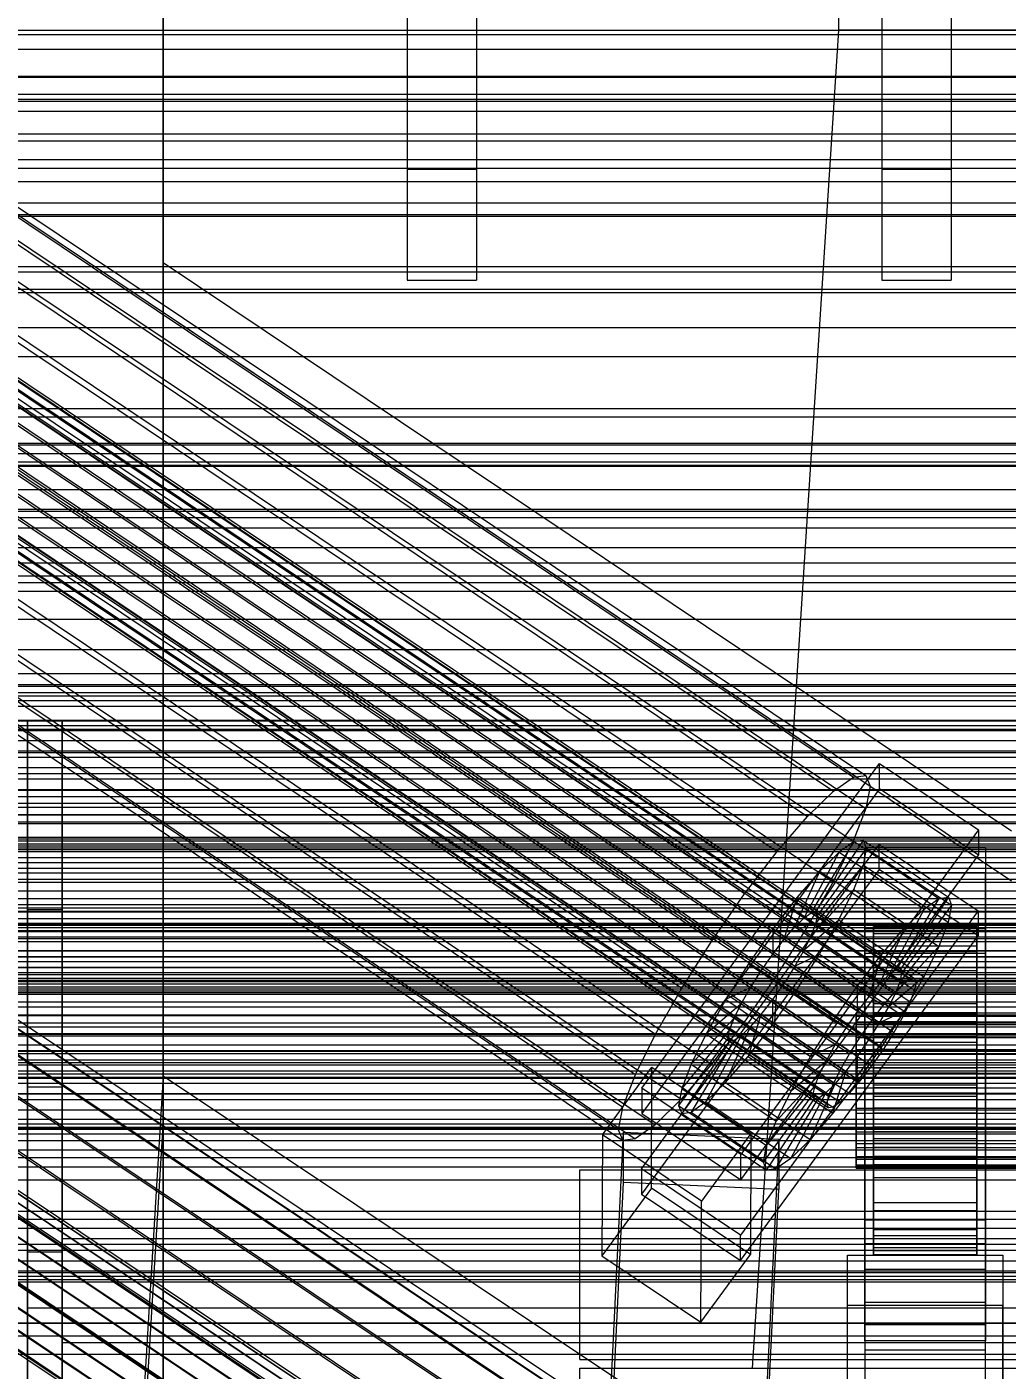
# Model space of a CAD drawing. Header units: millimetres. Extents: x -1970 to 34302, y -65268 to 6837.
# Drawn here: x -244.1 to -130.5, y -34885.2 to -34729.6 of the extents above; entities that cross this region are included whole.
import ezdxf

# ---------------------------------------------------------------- set-up
doc = ezdxf.new("R2010")
doc.units = ezdxf.units.MM
for name, color, linetype, lineweight in [('COTAS_O', 1, 'Continuous', 0), ('frontal_briquetadora', 7, 'Continuous', 0), ('frontal_C01', 7, 'Continuous', 0), ('frontal_C02', 7, 'Continuous', 0), ('frontal_C05', 7, 'Continuous', 0), ('frontal_C05-C07', 7, 'Continuous', 0), ('frontal_C07', 7, 'Continuous', 0), ('frontal_mezcladora', 7, 'Continuous', 0), ('frontal_tolva_provisional', 7, 'Continuous', 0)]:
    doc.layers.add(name, color=color, linetype=linetype, lineweight=lineweight)
doc.dimstyles.new('R19_100', dxfattribs={"dimtxt": 250, "dimasz": 150, "dimexe": 150, "dimexo": 80, "dimgap": 100, "dimtad": 1, "dimtih": 1, "dimtoh": 1, "dimdsep": 46, "dimcen": 0.09, "dimadec": 0, "dimazin": 0, "dimtfac": 1, "dimtdec": 4, "dimtofl": 0, "dimtmove": 0, "dimatfit": 3, "dimfxl": 1, "dimtolj": 1, "dimtzin": 0, "dimarcsym": 0})

# ---------------------------------------------------------------- blocks, each defined once
blk = doc.blocks.new('*D38')
at = {"layer": 'COTAS_O', "color": 0, "lineweight": -2, "transparency": 16777216}
for p, q in [((-570, -33700), (200, -33700)), ((50, -34750), (50, -33850)), ((-570, -34900), (200, -34900))]:
    blk.add_line(p, q, dxfattribs=at)
at = {"layer": 'COTAS_O', "color": 0, "transparency": 16777216}
for points in [[(25, -33850), (75, -33850), (50, -33700)], [(25, -34750), (75, -34750), (50, -34900)]]:
    blk.add_solid(points, dxfattribs=at)
at = {"layer": 'Defpoints', "color": 0, "transparency": 16777216}
for p in [(-650, -33700), (50, -33700), (-650, -34900)]:
    blk.add_point(p, dxfattribs=at)
blk = doc.blocks.new('*D39')
at = {"layer": 'COTAS_O', "color": 0, "lineweight": -2, "transparency": 16777216}
for p, q in [((-650, -34820), (-650, -34050)), ((650, -34820), (650, -34050)), ((-500, -34200), (500, -34200))]:
    blk.add_line(p, q, dxfattribs=at)
at = {"layer": 'COTAS_O', "color": 0, "transparency": 16777216}
for points in [[(-500, -34175), (-500, -34225), (-650, -34200)], [(500, -34175), (500, -34225), (650, -34200)]]:
    blk.add_solid(points, dxfattribs=at)
at = {"layer": 'Defpoints', "color": 0, "transparency": 16777216}
for p in [(650, -34200), (-650, -34900), (650, -34900)]:
    blk.add_point(p, dxfattribs=at)

msp = doc.modelspace()

# ---------------------------------------------------------------- linework, layer by layer
at = {"layer": 'frontal_briquetadora'}
for p, q in [((-1330, -34750), (340, -34750)), ((-1330, -34760), (340, -34760))]:
    msp.add_line(p, q, dxfattribs=at)
at = {"layer": 'frontal_C01'}
for p, q in [((-228.298, -34554.454), (-228.298, -34851.15)), ((-228.298, -34856.869), (-228.298, -34560.172)), ((430, -34730.537), (-430, -34730.537)), ((-425, -34735.426), (425, -34735.426)), ((430, -34780.537), (-430, -34780.537)), ((430, -34785.537), (-430, -34785.537)), ((-332.629, -34787.342), (-148.32, -34910.34)), ((-331.181, -34787.227), (-146.872, -34910.225)), ((-330.692, -34788.553), (-146.383, -34911.551)), ((-334.938, -34788.889), (-150.629, -34911.887)), ((-356.348, -34791.625), (-142.549, -34934.303)), ((-355.53, -34791.077), (-141.731, -34933.755)), ((-355.017, -34791.036), (-141.218, -34933.714)), ((-354.844, -34791.506), (-141.045, -34934.184)), ((-331.197, -34791.229), (-146.887, -34914.227)), ((-357.415, -34792.644), (-143.617, -34935.322)), ((-355.022, -34792.454), (-141.224, -34935.132)), ((-337.95, -34791.764), (-153.641, -34914.762)), ((-358.659, -34794.063), (-144.861, -34936.741)), ((-355.541, -34793.816), (-141.742, -34936.494)), ((-146.196, -34938.465), (-359.995, -34795.787)), ((-356.363, -34795.499), (-142.565, -34938.177)), ((-341.461, -34795.771), (-157.152, -34918.769)), ((-332.659, -34795.073), (-148.35, -34918.071)), ((-361.332, -34797.698), (-147.533, -34940.375)), ((-357.434, -34797.389), (-143.635, -34940.066)), ((-358.68, -34799.356), (-144.881, -34942.033)), ((-362.578, -34799.665), (-148.779, -34942.342)), ((-160.922, -34923.633), (-345.231, -34800.635)), ((-334.981, -34799.823), (-150.672, -34922.821)), ((-363.648, -34801.554), (-149.85, -34944.232)), ((-360.017, -34801.266), (-146.218, -34943.944)), ((-364.471, -34803.237), (-150.672, -34945.915)), ((-361.352, -34802.99), (-147.554, -34945.668)), ((-362.596, -34804.409), (-148.798, -34947.087)), ((-338.003, -34805.155), (-153.694, -34928.153)), ((-349.002, -34806.027), (-164.693, -34929.025)), ((-311.15, -34807.113), (311.15, -34807.113)), ((-311.15, -34807.665), (311.15, -34807.665)), ((-311.15, -34808.289), (311.15, -34808.289)), ((-311.15, -34809.909), (311.15, -34809.909)), ((-352.519, -34811.578), (-168.21, -34934.576)), ((-341.52, -34810.706), (-157.211, -34933.704)), ((-311.15, -34811.115), (311.15, -34811.115)), ((-311.15, -34813.691), (311.15, -34813.691)), ((-345.291, -34816.098), (-160.982, -34939.096)), ((-311.15, -34815.396), (311.15, -34815.396)), ((-311.15, -34818.754), (311.15, -34818.754)), ((-311.15, -34820.842), (311.15, -34820.842)), ((-440, -34823.494), (440, -34823.494)), ((-440, -34823.69), (440, -34823.69)), ((-440, -34823.911), (440, -34823.911)), ((-440, -34824.485), (440, -34824.485)), ((-440, -34824.912), (440, -34824.912)), ((-440, -34825.825), (440, -34825.825)), ((311.15, -34824.753), (-311.15, -34824.753)), ((-440, -34826.429), (440, -34826.429)), ((-311.15, -34827.082), (311.15, -34827.082)), ((-440, -34827.619), (440, -34827.619)), ((-440, -34828.359), (440, -34828.359)), ((440, -34829.745), (-440, -34829.745)), ((-440, -34830.57), (440, -34830.57)), ((-440, -34832.057), (440, -34832.057)), ((-311.15, -34831.278), (311.15, -34831.278)), ((-440, -34832.911), (440, -34832.911)), ((-311.15, -34833.69), (311.15, -34833.69)), ((-440, -34834.398), (440, -34834.398)), ((-440, -34835.223), (440, -34835.223)), ((-440, -34836.609), (440, -34836.609)), ((-440, -34837.349), (440, -34837.349)), ((-311.15, -34837.886), (311.15, -34837.886)), ((-440, -34838.539), (440, -34838.539)), ((-440, -34839.143), (440, -34839.143)), ((-440, -34840.056), (440, -34840.056)), ((-440, -34840.483), (440, -34840.483)), ((-440, -34841.057), (440, -34841.057)), ((-440, -34841.278), (440, -34841.278)), ((-311.15, -34840.215), (311.15, -34840.215)), ((-440, -34841.474), (440, -34841.474)), ((-311.15, -34844.126), (311.15, -34844.126)), ((-450, -34846.475), (450, -34846.475)), ((-311.15, -34846.214), (311.15, -34846.214)), ((-311.15, -34849.572), (311.15, -34849.572)), ((-311.15, -34851.277), (311.15, -34851.277)), ((-228.298, -34851.15), (-250, -35207.289)), ((-130, -34916.749), (-228.298, -34851.15)), ((-228.298, -34851.15), (-228.298, -34856.869)), ((-311.15, -34853.853), (311.15, -34853.853)), ((-311.15, -34855.059), (311.15, -34855.059)), ((-311.15, -34856.679), (311.15, -34856.679)), ((-250, -35213.008), (-228.298, -34856.869)), ((-228.298, -34856.869), (-130, -34922.468)), ((-311.15, -34857.303), (311.15, -34857.303)), ((-311.15, -34857.855), (311.15, -34857.855)), ((450, -34858.65), (-450, -34858.65)), ((450, -34879.814), (-450, -34879.814))]:
    msp.add_line(p, q, dxfattribs=at)
at = {"layer": 'frontal_C02'}
for p, q in [((-228.298, -34472.116), (-228.298, -34756.938)), ((-228.298, -34762.679), (-228.298, -34477.858)), ((-332.629, -34693.045), (-148.32, -34816.529)), ((-331.181, -34692.848), (-146.872, -34816.332)), ((-334.938, -34694.669), (-150.629, -34818.153)), ((-330.692, -34694.092), (-146.383, -34817.576)), ((-355.53, -34696.687), (-141.731, -34839.928)), ((-355.017, -34696.617), (-141.218, -34839.858)), ((-331.197, -34696.691), (-146.887, -34820.175)), ((-357.415, -34698.304), (-143.617, -34841.545)), ((-356.348, -34697.262), (-142.549, -34840.503)), ((-355.022, -34697.978), (-141.224, -34841.22)), ((-354.844, -34697.057), (-141.045, -34840.299)), ((-337.95, -34697.609), (-153.641, -34821.093)), ((-358.659, -34699.741), (-144.861, -34842.982)), ((-355.541, -34699.317), (-141.742, -34842.558)), ((-356.363, -34700.982), (-142.565, -34844.223)), ((-332.659, -34700.469), (-148.35, -34823.953)), ((-146.196, -34844.717), (-359.995, -34701.476)), ((-357.434, -34702.86), (-143.635, -34846.101)), ((-341.461, -34701.666), (-157.152, -34825.149)), ((-361.332, -34703.39), (-147.533, -34846.631)), ((-362.578, -34705.352), (-148.779, -34848.594)), ((-358.68, -34704.822), (-144.881, -34848.064)), ((-334.981, -34705.168), (-150.672, -34828.652)), ((-363.648, -34707.23), (-149.85, -34850.472)), ((-360.017, -34706.736), (-146.218, -34849.978)), ((-160.922, -34830.045), (-345.231, -34706.561)), ((-364.471, -34708.895), (-150.672, -34852.137)), ((-361.352, -34708.471), (-147.554, -34851.713)), ((-364.989, -34710.234), (-151.191, -34853.475)), ((-362.596, -34709.908), (-148.798, -34853.15)), ((-338.003, -34710.467), (-153.694, -34833.951)), ((-365.168, -34711.155), (-151.369, -34854.396)), ((-364.995, -34711.595), (-151.196, -34854.837)), ((-364.482, -34711.526), (-150.683, -34854.767)), ((-363.664, -34710.95), (-149.865, -34854.192)), ((-349.002, -34711.963), (-164.693, -34835.447)), ((-341.52, -34716.007), (-157.211, -34839.491)), ((-352.519, -34717.502), (-168.21, -34840.986)), ((-345.291, -34721.408), (-160.982, -34844.892)), ((-355.541, -34722.802), (-171.232, -34846.286)), ((-349.061, -34726.304), (-164.752, -34849.788)), ((-357.863, -34727.501), (-173.554, -34850.985)), ((-352.572, -34730.36), (-168.263, -34853.844)), ((-359.326, -34731.279), (-175.016, -34854.762)), ((-359.83, -34733.878), (-175.521, -34857.362)), ((-355.584, -34733.3), (-171.275, -34856.784)), ((-359.341, -34735.121), (-175.032, -34858.605)), ((-357.893, -34734.924), (-173.584, -34858.408)), ((-130, -34822.796), (-228.298, -34756.938)), ((-228.298, -34756.938), (-228.298, -35041.759)), ((-228.298, -34756.938), (-228.298, -34762.679)), ((-228.298, -35047.5), (-228.298, -34762.679)), ((-228.298, -34762.679), (-130, -34828.537)), ((430, -34793.253), (-430, -34793.253)), ((430, -34798.253), (-430, -34798.253)), ((-172.809, -34852.557), (-145.277, -34814.964)), ((-145.289, -34817.887), (-145.277, -34814.964)), ((-145.277, -34814.964), (-133.809, -34822.648)), ((-150.629, -34818.153), (-148.32, -34816.529)), ((-148.32, -34816.529), (-146.872, -34816.332)), ((-146.872, -34816.332), (-146.383, -34817.576)), ((-145.289, -34817.887), (-172.821, -34855.48)), ((-146.383, -34817.576), (-146.887, -34820.175)), ((-133.821, -34825.57), (-145.289, -34817.887)), ((-153.641, -34821.093), (-150.629, -34818.153)), ((-157.152, -34825.149), (-153.641, -34821.093)), ((-146.887, -34820.175), (-148.35, -34823.953)), ((-133.809, -34822.648), (-161.341, -34860.241)), ((-133.809, -34822.648), (-133.821, -34825.57)), ((-172.847, -34861.91), (-145.315, -34824.317)), ((-153.199, -34832.245), (-148.226, -34824.001)), ((-152.686, -34832.175), (-147.143, -34823.853)), ((-148.35, -34823.953), (-150.672, -34828.652)), ((-148.226, -34824.001), (-149.953, -34825.215)), ((-147.143, -34823.853), (-148.226, -34824.001)), ((-148.226, -34824.001), (-138.396, -34830.586)), ((-147.143, -34823.853), (-137.313, -34830.439)), ((-146.777, -34824.783), (-147.143, -34823.853)), ((-145.327, -34827.24), (-145.315, -34824.317)), ((-145.315, -34824.317), (-133.847, -34832)), ((-161.353, -34863.163), (-133.821, -34825.57)), ((-160.922, -34830.045), (-157.152, -34825.149)), ((-154.017, -34832.82), (-149.953, -34825.215)), ((-152.513, -34832.615), (-146.777, -34824.783)), ((-149.953, -34825.215), (-152.207, -34827.415)), ((-149.953, -34825.215), (-140.123, -34831.801)), ((-147.155, -34826.728), (-146.777, -34824.783)), ((-147, -34827.617), (-147, -34824.694)), ((-147, -34824.694), (-133, -34824.694)), ((-147, -34870.599), (-147, -34824.694)), ((-146.777, -34824.783), (-136.948, -34831.369)), ((-133, -34824.694), (-133, -34827.617)), ((-133, -34824.694), (-133, -34870.599)), ((-145.327, -34827.24), (-172.859, -34864.832)), ((-155.085, -34833.862), (-152.207, -34827.415)), ((-152.207, -34827.415), (-154.833, -34830.449)), ((-152.692, -34833.536), (-147.155, -34826.728)), ((-152.207, -34827.415), (-142.377, -34834)), ((-148.249, -34829.554), (-147.155, -34826.728)), ((-147.155, -34826.728), (-137.325, -34833.314)), ((-133.859, -34834.923), (-145.327, -34827.24)), ((-150.672, -34828.652), (-153.694, -34833.951)), ((-133, -34827.617), (-147, -34827.617)), ((-147, -34827.617), (-147, -34873.521)), ((-133, -34873.521), (-133, -34827.617)), ((-164.693, -34835.447), (-160.922, -34830.045)), ((-154.833, -34830.449), (-157.653, -34834.111)), ((-156.329, -34835.299), (-154.833, -34830.449)), ((-154.833, -34830.449), (-145.003, -34837.035)), ((-153.21, -34834.875), (-148.249, -34829.554)), ((-149.985, -34833.068), (-148.249, -34829.554)), ((-148.249, -34829.554), (-138.419, -34836.139)), ((-137.313, -34830.439), (-142.856, -34838.761)), ((-138.396, -34830.586), (-137.313, -34830.439)), ((-137.313, -34830.439), (-136.948, -34831.369)), ((-133.847, -34832), (-161.379, -34869.593)), ((-140.123, -34831.801), (-144.188, -34839.406)), ((-138.396, -34830.586), (-143.369, -34838.83)), ((-136.948, -34831.369), (-142.683, -34839.201)), ((-142.377, -34834), (-140.123, -34831.801)), ((-140.123, -34831.801), (-138.396, -34830.586)), ((-136.948, -34831.369), (-137.325, -34833.314)), ((-133.847, -34832), (-133.859, -34834.923)), ((-155.085, -34833.862), (-154.017, -34832.82)), ((-154.033, -34836.54), (-149.985, -34833.068)), ((-154.017, -34832.82), (-153.199, -34832.245)), ((-144.188, -34839.406), (-154.017, -34832.82)), ((-152.692, -34833.536), (-153.21, -34834.875)), ((-153.199, -34832.245), (-152.686, -34832.175)), ((-143.369, -34838.83), (-153.199, -34832.245)), ((-152.513, -34832.615), (-152.692, -34833.536)), ((-142.862, -34840.122), (-152.692, -34833.536)), ((-142.856, -34838.761), (-152.686, -34832.175)), ((-152.686, -34832.175), (-152.513, -34832.615)), ((-142.683, -34839.201), (-152.513, -34832.615)), ((-152.246, -34837.033), (-149.985, -34833.068)), ((-149.985, -34833.068), (-140.156, -34839.654)), ((-137.325, -34833.314), (-142.862, -34840.122)), ((-137.325, -34833.314), (-138.419, -34836.139)), ((-161.391, -34872.516), (-133.859, -34834.923)), ((-157.653, -34834.111), (-160.474, -34838.152)), ((-157.653, -34834.111), (-157.665, -34837.034)), ((-147.823, -34840.697), (-157.653, -34834.111)), ((-153.694, -34833.951), (-157.211, -34839.491)), ((-156.329, -34835.299), (-155.085, -34833.862)), ((-145.255, -34840.448), (-155.085, -34833.862)), ((-153.21, -34834.875), (-154.033, -34836.54)), ((-143.38, -34841.461), (-153.21, -34834.875)), ((-147, -34836.97), (-147, -34834.047)), ((-147, -34834.047), (-133, -34834.047)), ((-147, -34879.951), (-147, -34834.047)), ((-146, -34843.833), (-146, -34833.839)), ((-146, -34833.839), (-146, -34834.315)), ((-146, -34833.839), (-134, -34833.839)), ((-146, -34834.657), (-146, -34833.839)), ((-146, -34844.059), (-146, -34834.315)), ((-146, -34834.315), (-146, -34836.053)), ((-146, -34834.315), (-134, -34834.315)), ((-146, -34844.221), (-146, -34834.657)), ((-146, -34834.657), (-134, -34834.657)), ((-146, -34836.714), (-146, -34834.657)), ((-142.377, -34834), (-145.255, -34840.448)), ((-145.003, -34837.035), (-142.377, -34834)), ((-134, -34834.315), (-134, -34833.839)), ((-134, -34833.839), (-134, -34843.833)), ((-134, -34833.839), (-134, -34834.657)), ((-134, -34836.053), (-134, -34834.315)), ((-134, -34834.315), (-134, -34844.059)), ((-134, -34834.657), (-134, -34844.221)), ((-134, -34834.657), (-134, -34836.714)), ((-133, -34834.047), (-133, -34836.97)), ((-133, -34834.047), (-133, -34879.951)), ((-168.21, -34840.986), (-164.693, -34835.447)), ((-157.665, -34837.034), (-156.329, -34835.299)), ((-146.499, -34841.885), (-156.329, -34835.299)), ((-154.033, -34836.54), (-155.103, -34838.418)), ((-144.203, -34843.126), (-154.033, -34836.54)), ((-146, -34844.882), (-146, -34836.053)), ((-146, -34836.053), (-146, -34838.933)), ((-146, -34836.053), (-134, -34836.053)), ((-146, -34845.195), (-146, -34836.714)), ((-146, -34836.714), (-134, -34836.714)), ((-146, -34839.868), (-146, -34836.714)), ((-138.419, -34836.139), (-143.38, -34841.461)), ((-138.419, -34836.139), (-140.156, -34839.654)), ((-134, -34838.933), (-134, -34836.053)), ((-134, -34836.053), (-134, -34844.882)), ((-134, -34836.714), (-134, -34845.195)), ((-134, -34836.714), (-134, -34839.868)), ((-160.474, -34838.152), (-163.105, -34842.295)), ((-159.001, -34838.948), (-160.474, -34838.152)), ((-160.474, -34838.152), (-150.644, -34844.737)), ((-159.001, -34838.948), (-157.665, -34837.034)), ((-157.665, -34837.034), (-147.835, -34843.619)), ((-155.103, -34838.418), (-152.246, -34837.033)), ((-154.877, -34841.176), (-152.246, -34837.033)), ((-152.246, -34837.033), (-142.416, -34843.619)), ((-147.823, -34840.697), (-145.003, -34837.035)), ((-133, -34836.97), (-147, -34836.97)), ((-147, -34836.97), (-147, -34882.874)), ((-145.003, -34837.035), (-146.499, -34841.885)), ((-133, -34882.874), (-133, -34836.97)), ((-157.211, -34839.491), (-160.982, -34844.892)), ((-160.247, -34840.91), (-159.001, -34838.948)), ((-149.171, -34845.533), (-159.001, -34838.948)), ((-155.103, -34838.418), (-156.35, -34840.38)), ((-145.274, -34845.003), (-155.103, -34838.418)), ((-146, -34846.246), (-146, -34838.933)), ((-146, -34838.933), (-146, -34842.761)), ((-146, -34838.933), (-134, -34838.933)), ((-146, -34846.689), (-146, -34839.868)), ((-146, -34839.868), (-134, -34839.868)), ((-146, -34843.906), (-146, -34839.868)), ((-144.188, -34839.406), (-145.255, -34840.448)), ((-140.156, -34839.654), (-144.203, -34843.126)), ((-143.369, -34838.83), (-144.188, -34839.406)), ((-142.856, -34838.761), (-143.369, -34838.83)), ((-142.862, -34840.122), (-142.683, -34839.201)), ((-142.683, -34839.201), (-142.856, -34838.761)), ((-140.156, -34839.654), (-142.416, -34843.619)), ((-141.731, -34839.928), (-141.218, -34839.858)), ((-141.218, -34839.858), (-141.045, -34840.299)), ((-134, -34842.761), (-134, -34838.933)), ((-134, -34838.933), (-134, -34846.246)), ((-134, -34839.868), (-134, -34846.689)), ((-134, -34839.868), (-134, -34843.906)), ((-171.232, -34846.286), (-168.21, -34840.986)), ((-160.247, -34840.91), (-163.105, -34842.295)), ((-161.318, -34842.788), (-160.247, -34840.91)), ((-150.417, -34847.496), (-160.247, -34840.91)), ((-157.698, -34845.217), (-154.877, -34841.176)), ((-156.35, -34840.38), (-157.686, -34842.294)), ((-156.35, -34840.38), (-154.877, -34841.176)), ((-146.52, -34846.966), (-156.35, -34840.38)), ((-154.877, -34841.176), (-145.047, -34847.762)), ((-150.644, -34844.737), (-147.823, -34840.697)), ((-147.835, -34843.619), (-147.823, -34840.697)), ((-145.255, -34840.448), (-146.499, -34841.885)), ((-144.203, -34843.126), (-143.38, -34841.461)), ((-143.617, -34841.545), (-142.549, -34840.503)), ((-143.38, -34841.461), (-142.862, -34840.122)), ((-142.549, -34840.503), (-141.731, -34839.928)), ((-141.224, -34841.22), (-141.742, -34842.558)), ((-141.045, -34840.299), (-141.224, -34841.22)), ((-163.105, -34842.295), (-165.365, -34846.26)), ((-161.318, -34842.788), (-165.365, -34846.26)), ((-163.105, -34842.295), (-153.275, -34848.881)), ((-162.14, -34844.453), (-161.318, -34842.788)), ((-151.488, -34849.374), (-161.318, -34842.788)), ((-157.686, -34842.294), (-159.022, -34844.029)), ((-157.686, -34842.294), (-157.698, -34845.217)), ((-147.856, -34848.88), (-157.686, -34842.294)), ((-146.499, -34841.885), (-147.835, -34843.619)), ((-146.196, -34844.717), (-144.861, -34842.982)), ((-146, -34848.059), (-146, -34842.761)), ((-146, -34842.761), (-146, -34847.275)), ((-146, -34842.761), (-134, -34842.761)), ((-144.861, -34842.982), (-143.617, -34841.545)), ((-141.742, -34842.558), (-142.565, -34844.223)), ((-134, -34847.275), (-134, -34842.761)), ((-134, -34842.761), (-134, -34848.059)), ((-162.14, -34844.453), (-167.102, -34849.774)), ((-162.659, -34845.792), (-162.14, -34844.453)), ((-152.311, -34851.039), (-162.14, -34844.453)), ((-159.022, -34844.029), (-160.518, -34848.879)), ((-159.022, -34844.029), (-160.266, -34845.466)), ((-149.192, -34850.615), (-159.022, -34844.029)), ((-147.835, -34843.619), (-149.171, -34845.533)), ((-148, -34844.221), (-148, -34843.833)), ((-148, -34843.833), (-148, -34844.059)), ((-148, -34843.833), (148, -34843.833)), ((-148, -34844.059), (-148, -34844.882)), ((-148, -34844.059), (148, -34844.059)), ((-148, -34845.195), (-148, -34844.221)), ((-148, -34844.221), (148, -34844.221)), ((-146, -34844.059), (-146, -34843.833)), ((-134, -34843.833), (-146, -34843.833)), ((-146, -34843.833), (-146, -34844.221)), ((-146, -34848.602), (-146, -34843.906)), ((-146, -34843.906), (-134, -34843.906)), ((-146, -34848.552), (-146, -34843.906)), ((-146, -34844.882), (-146, -34844.059)), ((-134, -34844.059), (-146, -34844.059)), ((-134, -34844.221), (-146, -34844.221)), ((-146, -34844.221), (-146, -34845.195)), ((-145.274, -34845.003), (-144.203, -34843.126)), ((-142.416, -34843.619), (-145.274, -34845.003)), ((-142.416, -34843.619), (-145.047, -34847.762)), ((-142.565, -34844.223), (-143.635, -34846.101)), ((-134, -34843.833), (-134, -34844.059)), ((-134, -34844.221), (-134, -34843.833)), ((-134, -34843.906), (-134, -34848.602)), ((-134, -34843.906), (-134, -34848.552)), ((-134, -34844.059), (-134, -34844.882)), ((-134, -34845.195), (-134, -34844.221)), ((-162.659, -34845.792), (-168.196, -34852.6)), ((-160.982, -34844.892), (-164.752, -34849.788)), ((-160.266, -34845.466), (-163.144, -34851.913)), ((-162.837, -34846.713), (-162.659, -34845.792)), ((-152.829, -34852.378), (-162.659, -34845.792)), ((-160.266, -34845.466), (-161.333, -34846.508)), ((-160.518, -34848.879), (-157.698, -34845.217)), ((-150.436, -34852.052), (-160.266, -34845.466)), ((-157.698, -34845.217), (-147.868, -34851.803)), ((-153.275, -34848.881), (-150.644, -34844.737)), ((-150.644, -34844.737), (-149.171, -34845.533)), ((-149.171, -34845.533), (-150.417, -34847.496)), ((-148, -34844.882), (-148, -34846.246)), ((-148, -34844.882), (148, -34844.882)), ((-148, -34846.689), (-148, -34845.195)), ((-148, -34845.195), (148, -34845.195)), ((-147.533, -34846.631), (-146.196, -34844.717)), ((-146.52, -34846.966), (-145.274, -34845.003)), ((-146, -34846.246), (-146, -34844.882)), ((-134, -34844.882), (-146, -34844.882)), ((-134, -34845.195), (-146, -34845.195)), ((-146, -34845.195), (-146, -34846.689)), ((-143.635, -34846.101), (-144.881, -34848.064)), ((-134, -34844.882), (-134, -34846.246)), ((-134, -34846.689), (-134, -34845.195)), ((-173.554, -34850.985), (-171.232, -34846.286)), ((-162.837, -34846.713), (-168.573, -34854.545)), ((-162.664, -34847.153), (-168.208, -34855.475)), ((-162.151, -34847.084), (-167.125, -34855.327)), ((-165.365, -34846.26), (-167.102, -34849.774)), ((-161.333, -34846.508), (-165.397, -34854.113)), ((-165.365, -34846.26), (-155.535, -34852.845)), ((-162.664, -34847.153), (-162.837, -34846.713)), ((-153.008, -34853.299), (-162.837, -34846.713)), ((-162.151, -34847.084), (-162.664, -34847.153)), ((-152.835, -34853.739), (-162.664, -34847.153)), ((-161.333, -34846.508), (-162.151, -34847.084)), ((-152.321, -34853.669), (-162.151, -34847.084)), ((-151.503, -34853.094), (-161.333, -34846.508)), ((-153.275, -34848.881), (-150.417, -34847.496)), ((-150.417, -34847.496), (-151.488, -34849.374)), ((-148.779, -34848.594), (-147.533, -34846.631)), ((-148, -34846.246), (-148, -34848.059)), ((-148, -34846.246), (148, -34846.246)), ((-148, -34848.602), (-148, -34846.689)), ((-148, -34846.689), (148, -34846.689)), ((-147.856, -34848.88), (-146.52, -34846.966)), ((-145.047, -34847.762), (-146.52, -34846.966)), ((-146, -34848.059), (-146, -34846.246)), ((-134, -34846.246), (-146, -34846.246)), ((-134, -34846.689), (-146, -34846.689)), ((-146, -34846.689), (-146, -34848.602)), ((-146, -34847.275), (-146, -34850.197)), ((-134, -34847.275), (-146, -34847.275)), ((-146, -34847.275), (-146, -34852.167)), ((-134, -34846.246), (-134, -34848.059)), ((-134, -34848.602), (-134, -34846.689)), ((-134, -34850.197), (-134, -34847.275)), ((-134, -34852.167), (-134, -34847.275)), ((430, -34848.253), (-430, -34848.253)), ((-163.144, -34851.913), (-160.518, -34848.879)), ((-160.518, -34848.879), (-150.688, -34855.465)), ((-155.535, -34852.845), (-153.275, -34848.881)), ((-149.85, -34850.472), (-148.779, -34848.594)), ((-149.192, -34850.615), (-147.856, -34848.88)), ((-148, -34848.059), (-148, -34850.197)), ((-148, -34848.059), (148, -34848.059)), ((-148, -34850.802), (-148, -34848.602)), ((-148, -34848.602), (148, -34848.602)), ((-145.047, -34847.762), (-147.868, -34851.803)), ((-147.868, -34851.803), (-147.856, -34848.88)), ((-144.881, -34848.064), (-146.218, -34849.978)), ((-146, -34850.197), (-146, -34848.059)), ((-134, -34848.059), (-146, -34848.059)), ((-146, -34850.802), (-146, -34848.552)), ((-146, -34848.552), (-134, -34848.552)), ((-146, -34853.489), (-146, -34848.552)), ((-134, -34848.602), (-146, -34848.602)), ((-146, -34848.602), (-146, -34850.802)), ((-134, -34848.059), (-134, -34850.197)), ((-134, -34848.552), (-134, -34850.802)), ((-134, -34848.552), (-134, -34853.489)), ((-134, -34850.802), (-134, -34848.602)), ((-177.394, -34857.946), (-171.658, -34850.114)), ((-171.715, -34864.143), (-171.658, -34850.114)), ((-171.658, -34850.114), (-160.19, -34857.798)), ((-164.752, -34849.788), (-168.263, -34853.844)), ((-167.102, -34849.774), (-168.196, -34852.6)), ((-167.102, -34849.774), (-157.272, -34856.36)), ((-155.535, -34852.845), (-151.488, -34849.374)), ((-151.488, -34849.374), (-152.311, -34851.039)), ((-150.688, -34855.465), (-149.192, -34850.615)), ((-150.672, -34852.137), (-149.85, -34850.472)), ((-150.436, -34852.052), (-149.192, -34850.615)), ((-148, -34850.197), (-148, -34852.515)), ((148, -34850.197), (-148, -34850.197)), ((-148, -34853.141), (-148, -34850.802)), ((-148, -34850.802), (148, -34850.802)), ((-146.218, -34849.978), (-147.554, -34851.713)), ((-146, -34850.197), (-134, -34850.197)), ((-146, -34852.515), (-146, -34850.197)), ((-134, -34850.802), (-146, -34850.802)), ((-146, -34850.802), (-146, -34853.141)), ((-134, -34850.197), (-134, -34852.515)), ((-134, -34853.141), (-134, -34850.802)), ((-175.016, -34854.762), (-173.554, -34850.985)), ((-165.397, -34854.113), (-163.144, -34851.913)), ((-163.144, -34851.913), (-153.314, -34858.499)), ((-157.272, -34856.36), (-152.311, -34851.039)), ((-153.314, -34858.499), (-150.436, -34852.052)), ((-152.311, -34851.039), (-152.829, -34852.378)), ((-151.503, -34853.094), (-150.436, -34852.052)), ((-151.191, -34853.475), (-150.672, -34852.137)), ((-147.868, -34851.803), (-150.688, -34855.465)), ((-147.554, -34851.713), (-148.798, -34853.15)), ((-146, -34852.515), (-146, -34852.167)), ((-146, -34852.167), (-146, -34857.104)), ((-146, -34852.167), (-134, -34852.167)), ((-134, -34857.104), (-134, -34852.167)), ((-134, -34852.167), (-134, -34852.515)), ((430, -34853.253), (-430, -34853.253)), ((-172.809, -34852.557), (-172.821, -34855.48)), ((-161.341, -34860.241), (-172.809, -34852.557)), ((-168.263, -34853.844), (-171.275, -34856.784)), ((-168.196, -34852.6), (-168.573, -34854.545)), ((-168.196, -34852.6), (-158.366, -34859.186)), ((-158.743, -34861.13), (-153.008, -34853.299)), ((-158.378, -34862.061), (-152.835, -34853.739)), ((-158.366, -34859.186), (-152.829, -34852.378)), ((-157.295, -34861.913), (-152.321, -34853.669)), ((-157.272, -34856.36), (-155.535, -34852.845)), ((-155.567, -34860.699), (-151.503, -34853.094)), ((-152.829, -34852.378), (-153.008, -34853.299)), ((-153.008, -34853.299), (-152.835, -34853.739)), ((-152.835, -34853.739), (-152.321, -34853.669)), ((-152.321, -34853.669), (-151.503, -34853.094)), ((-151.369, -34854.396), (-151.191, -34853.475)), ((-148.798, -34853.15), (-149.865, -34854.192)), ((-148, -34852.515), (-148, -34854.853)), ((-148, -34852.515), (148, -34852.515)), ((-148, -34855.458), (-148, -34853.141)), ((-148, -34853.141), (148, -34853.141)), ((-146, -34854.853), (-146, -34852.515)), ((-134, -34852.515), (-146, -34852.515)), ((-146, -34853.141), (-146, -34853.489)), ((-134, -34853.141), (-146, -34853.141)), ((-146, -34853.141), (-146, -34855.458)), ((-146, -34853.489), (-134, -34853.489)), ((-146, -34858.381), (-146, -34853.489)), ((-134, -34852.515), (-134, -34854.853)), ((-134, -34853.489), (-134, -34853.141)), ((-134, -34855.458), (-134, -34853.141)), ((-134, -34853.489), (-134, -34858.381)), ((-175.521, -34857.362), (-175.016, -34854.762)), ((-168.573, -34854.545), (-168.208, -34855.475)), ((-168.573, -34854.545), (-158.743, -34861.13)), ((-168.208, -34855.475), (-167.125, -34855.327)), ((-168.208, -34855.475), (-158.378, -34862.061)), ((-167.125, -34855.327), (-165.397, -34854.113)), ((-167.125, -34855.327), (-157.295, -34861.913)), ((-165.397, -34854.113), (-155.567, -34860.699)), ((-150.688, -34855.465), (-153.314, -34858.499)), ((-151.196, -34854.837), (-151.369, -34854.396)), ((-150.683, -34854.767), (-151.196, -34854.837)), ((-149.865, -34854.192), (-150.683, -34854.767)), ((-148, -34854.853), (-148, -34857.054)), ((-148, -34854.853), (148, -34854.853)), ((-148, -34857.596), (-148, -34855.458)), ((-148, -34855.458), (148, -34855.458)), ((-146, -34857.054), (-146, -34854.853)), ((-146, -34854.853), (-146, -34857.104)), ((-134, -34854.853), (-146, -34854.853)), ((-146, -34855.458), (-146, -34858.381)), ((-134, -34855.458), (-146, -34855.458)), ((-146, -34855.458), (-146, -34857.596)), ((-134, -34857.104), (-134, -34854.853)), ((-134, -34854.853), (-134, -34857.054)), ((-134, -34858.381), (-134, -34855.458)), ((-134, -34857.596), (-134, -34855.458)), ((-171.275, -34856.784), (-173.584, -34858.408)), ((-172.821, -34855.48), (-161.353, -34863.163)), ((-158.366, -34859.186), (-157.272, -34856.36)), ((-177.811, -34917.027), (-174.943, -34857.65)), ((-177.394, -34857.946), (-177.451, -34871.975)), ((-165.926, -34865.629), (-177.394, -34857.946)), ((-175.032, -34858.605), (-175.521, -34857.362)), ((-173.584, -34858.408), (-175.032, -34858.605)), ((-174.943, -34863.496), (-174.943, -34857.65)), ((-174.943, -34857.65), (-156.962, -34858.444)), ((-160.19, -34857.798), (-165.926, -34865.629)), ((-160.19, -34857.798), (-160.247, -34871.826)), ((-156.962, -34858.444), (-159.83, -34917.821)), ((-156.962, -34858.444), (-156.962, -34864.291)), ((-153.314, -34858.499), (-155.567, -34860.699)), ((-148, -34857.054), (-148, -34858.966)), ((-148, -34857.054), (148, -34857.054)), ((-148, -34859.409), (-148, -34857.596)), ((-148, -34857.596), (148, -34857.596)), ((-146, -34858.966), (-146, -34857.054)), ((-146, -34857.054), (-146, -34861.75)), ((-134, -34857.054), (-146, -34857.054)), ((-146, -34857.104), (-146, -34861.75)), ((-146, -34857.104), (-134, -34857.104)), ((-146, -34857.596), (-146, -34862.894)), ((-134, -34857.596), (-146, -34857.596)), ((-146, -34857.596), (-146, -34859.409)), ((-146, -34858.381), (-134, -34858.381)), ((-146, -34862.894), (-146, -34858.381)), ((-134, -34861.75), (-134, -34857.054)), ((-134, -34857.054), (-134, -34858.966)), ((-134, -34861.75), (-134, -34857.104)), ((-134, -34862.894), (-134, -34857.596)), ((-134, -34859.409), (-134, -34857.596)), ((-134, -34858.381), (-134, -34862.894)), ((-158.743, -34861.13), (-158.366, -34859.186)), ((-148, -34858.966), (-148, -34860.461)), ((-148, -34858.966), (148, -34858.966)), ((-148, -34860.774), (-148, -34859.409)), ((-148, -34859.409), (148, -34859.409)), ((-146, -34860.461), (-146, -34858.966)), ((-146, -34858.966), (-146, -34865.787)), ((-134, -34858.966), (-146, -34858.966)), ((-146, -34859.409), (-146, -34866.722)), ((-134, -34859.409), (-146, -34859.409)), ((-146, -34859.409), (-146, -34860.774)), ((-134, -34865.787), (-134, -34858.966)), ((-134, -34858.966), (-134, -34860.461)), ((-134, -34866.722), (-134, -34859.409)), ((-134, -34860.774), (-134, -34859.409)), ((-161.353, -34863.163), (-161.341, -34860.241)), ((-158.378, -34862.061), (-158.743, -34861.13)), ((-155.567, -34860.699), (-157.295, -34861.913)), ((-148, -34860.461), (-148, -34861.435)), ((-148, -34860.461), (148, -34860.461)), ((-148, -34861.597), (-148, -34860.774)), ((-148, -34860.774), (148, -34860.774)), ((-148, -34861.435), (-148, -34861.822)), ((-148, -34861.435), (148, -34861.435)), ((-148, -34861.822), (-148, -34861.597)), ((-148, -34861.597), (148, -34861.597)), ((-146, -34861.435), (-146, -34860.461)), ((-146, -34860.461), (-146, -34868.942)), ((-134, -34860.461), (-146, -34860.461)), ((-146, -34860.774), (-146, -34869.603)), ((-134, -34860.774), (-146, -34860.774)), ((-146, -34860.774), (-146, -34861.597)), ((-146, -34861.822), (-146, -34861.435)), ((-146, -34861.435), (-146, -34870.998)), ((-134, -34861.435), (-146, -34861.435)), ((-146, -34861.597), (-146, -34871.34)), ((-134, -34861.597), (-146, -34861.597)), ((-146, -34861.597), (-146, -34861.822)), ((-134, -34868.942), (-134, -34860.461)), ((-134, -34860.461), (-134, -34861.435)), ((-134, -34869.603), (-134, -34860.774)), ((-134, -34861.597), (-134, -34860.774)), ((-134, -34870.998), (-134, -34861.435)), ((-134, -34861.435), (-134, -34861.822)), ((-134, -34871.34), (-134, -34861.597)), ((-134, -34861.822), (-134, -34861.597)), ((-172.847, -34861.91), (-172.859, -34864.832)), ((-161.379, -34869.593), (-172.847, -34861.91)), ((-157.295, -34861.913), (-158.378, -34862.061)), ((-148, -34861.822), (148, -34861.822)), ((-146, -34861.75), (-146, -34865.787)), ((-146, -34861.75), (-134, -34861.75)), ((-146, -34861.822), (-146, -34871.816)), ((-134, -34861.822), (-146, -34861.822)), ((-146, -34862.894), (-134, -34862.894)), ((-146, -34866.722), (-146, -34862.894)), ((-134, -34865.787), (-134, -34861.75)), ((-134, -34871.816), (-134, -34861.822)), ((-134, -34862.894), (-134, -34866.722)), ((-177.811, -34922.873), (-174.943, -34863.496)), ((-171.715, -34864.143), (-177.451, -34871.975)), ((-156.962, -34864.291), (-174.943, -34863.496)), ((-160.247, -34871.826), (-171.715, -34864.143)), ((-159.83, -34923.667), (-156.962, -34864.291)), ((-172.859, -34864.832), (-161.391, -34872.516)), ((-165.983, -34879.658), (-165.926, -34865.629)), ((-146, -34865.787), (-146, -34868.942)), ((-146, -34865.787), (-134, -34865.787)), ((-134, -34868.942), (-134, -34865.787)), ((-147, -34881.838), (-147, -34867.809)), ((-147, -34867.809), (-133, -34867.809)), ((-147, -34877.373), (-147, -34867.809)), ((-146, -34866.722), (-134, -34866.722)), ((-146, -34869.603), (-146, -34866.722)), ((-134, -34866.722), (-134, -34869.603)), ((-133, -34867.809), (-133, -34881.838)), ((-133, -34867.809), (-133, -34877.373)), ((-146, -34868.942), (-146, -34870.998)), ((-146, -34868.942), (-134, -34868.942)), ((-134, -34870.998), (-134, -34868.942)), ((-161.391, -34872.516), (-161.379, -34869.593)), ((-133, -34870.599), (-147, -34870.599)), ((-147, -34870.599), (-147, -34873.521)), ((-146, -34869.603), (-134, -34869.603)), ((-146, -34871.34), (-146, -34869.603)), ((-146, -34870.998), (-146, -34871.816)), ((-146, -34870.998), (-134, -34870.998)), ((-134, -34869.603), (-134, -34871.34)), ((-134, -34871.816), (-134, -34870.998)), ((-133, -34873.521), (-133, -34870.599)), ((-177.451, -34871.975), (-165.983, -34879.658)), ((-165.983, -34879.658), (-160.247, -34871.826)), ((-149, -34877.746), (-149, -34871.901)), ((-149, -34871.901), (-131, -34871.901)), ((-149, -34917.422), (-149, -34871.901)), ((-146, -34871.34), (-134, -34871.34)), ((-146, -34871.816), (-146, -34871.34)), ((-146, -34871.816), (-134, -34871.816)), ((-134, -34871.34), (-134, -34871.816)), ((-131, -34871.901), (-131, -34877.746)), ((-131, -34871.901), (-131, -34917.422)), ((-147, -34873.521), (-133, -34873.521)), ((-131, -34877.746), (-149, -34877.746)), ((-149, -34923.268), (-149, -34877.746)), ((-133, -34877.373), (-147, -34877.373)), ((-147, -34877.373), (-147, -34891.401)), ((-133, -34891.401), (-133, -34877.373)), ((-131, -34923.268), (-131, -34877.746)), ((-133, -34879.951), (-147, -34879.951)), ((-147, -34879.951), (-147, -34882.874)), ((-133, -34882.874), (-133, -34879.951)), ((-133, -34881.838), (-147, -34881.838)), ((-147, -34881.838), (-147, -34891.401)), ((-133, -34891.401), (-133, -34881.838)), ((-147, -34882.874), (-133, -34882.874))]:
    msp.add_line(p, q, dxfattribs=at)
at = {"layer": 'frontal_C05'}
for p, q in [((-250, -34730), (250, -34730)), ((-250, -34738), (250, -34738)), ((-250, -34742), (250, -34742)), ((-250, -34746), (250, -34746)), ((-300, -34750), (300, -34750)), ((-250, -34750), (250, -34750)), ((-300, -34758), (300, -34758)), ((250, -34818), (-250, -34818))]:
    msp.add_line(p, q, dxfattribs=at)
at = {"layer": 'frontal_C05-C07'}
for p, q in [((250, -34735.376), (-250, -34735.376)), ((-250, -34739.376), (250, -34739.376)), ((250, -34747.556), (-250, -34747.556)), ((-250, -34751.556), (250, -34751.556)), ((250, -34760.424), (-250, -34760.424)), ((-250, -34764.424), (250, -34764.424)), ((250, -34773.848), (-250, -34773.848)), ((-250, -34777.848), (250, -34777.848)), ((250, -34787.687), (-250, -34787.687)), ((-250, -34791.687), (250, -34791.687)), ((250, -34801.798), (-250, -34801.798)), ((-250, -34805.798), (250, -34805.798)), ((-244, -34810), (-244, -34831.89)), ((-244, -34878), (-244, -34810)), ((-240, -34810), (-244, -34810)), ((-240, -34831.89), (-240, -34810)), ((-240, -34810), (-240, -34878)), ((-244, -34831.89), (-244, -34899.89)), ((-240, -34831.89), (-244, -34831.89)), ((-244, -34831.89), (-244, -34852.421)), ((-240, -34899.89), (-240, -34831.89)), ((-240, -34852.421), (-240, -34831.89)), ((-244, -34852.421), (-244, -34920.421)), ((-240, -34852.421), (-244, -34852.421)), ((-244, -34852.421), (-244, -34871.538)), ((-240, -34920.421), (-240, -34852.421)), ((-240, -34871.538), (-240, -34852.421)), ((-240, -34870), (-240, -34891.89)), ((240, -34870), (-240, -34870)), ((-240, -34878), (-240, -34870)), ((-244, -34871.538), (-244, -34939.538)), ((-240, -34871.538), (-244, -34871.538)), ((-244, -34871.538), (-244, -34889.188)), ((-240, -34939.538), (-240, -34871.538)), ((-240, -34889.188), (-240, -34871.538)), ((-244, -34899.89), (-244, -34878)), ((-244, -34878), (-240, -34878)), ((-240, -34899.89), (-240, -34878)), ((-240, -34878), (240, -34878)), ((-240, -34882), (-240, -34878)), ((-240, -34903.89), (-240, -34882)), ((-240, -34882), (240, -34882))]:
    msp.add_line(p, q, dxfattribs=at)
at = {"layer": 'frontal_C07'}
for p, q in [((250, -34732.241), (-250, -34732.241)), ((250, -34738.276), (-250, -34738.276)), ((250, -34742.872), (-250, -34742.872)), ((250, -34751.406), (-250, -34751.406)), ((250, -34757.396), (-250, -34757.396)), ((250, -34767.848), (-250, -34767.848)), ((250, -34774.823), (-250, -34774.823)), ((420, -34778.071), (-420, -34778.071)), ((420, -34779.063), (-420, -34779.063)), ((420, -34780.418), (-420, -34780.418)), ((420, -34783.242), (-420, -34783.242)), ((420, -34785.746), (-420, -34785.746)), ((250, -34786.48), (-250, -34786.48)), ((420, -34789.973), (-420, -34789.973)), ((420, -34793.244), (-420, -34793.244)), ((-250, -34793.966), (250, -34793.966)), ((-420, -34798.23), (420, -34798.23)), ((420, -34801.77), (-420, -34801.77)), ((0, -34804.55), (-250, -34804.55)), ((420, -34806.756), (-420, -34806.756)), ((250, -34806.034), (-250, -34806.034)), ((420, -34810.027), (-420, -34810.027)), ((-250, -34810.531), (0, -34810.531)), ((-250, -34810.531), (250, -34810.531)), ((-250, -34810.951), (250, -34810.951)), ((-250, -34812.284), (250, -34812.284)), ((420, -34814.254), (-420, -34814.254)), ((250, -34813.52), (-250, -34813.52)), ((-250, -34816.091), (250, -34816.091)), ((420, -34816.758), (-420, -34816.758)), ((-250, -34818.052), (250, -34818.052)), ((420, -34819.582), (-420, -34819.582)), ((420, -34820.937), (-420, -34820.937)), ((420, -34821.929), (-420, -34821.929)), ((-250, -34821.693), (250, -34821.693)), ((-250, -34824.249), (250, -34824.249)), ((250, -34825.177), (-250, -34825.177)), ((-250, -34828.708), (250, -34828.708)), ((-250, -34831.684), (250, -34831.684)), ((-268, -34833.456), (268, -34833.456)), ((-268, -34833.574), (268, -34833.574)), ((250, -34832.152), (-250, -34832.152)), ((-268, -34833.949), (268, -34833.949)), ((-268, -34834.296), (268, -34834.296)), ((-268, -34835.02), (268, -34835.02)), ((-268, -34835.571), (268, -34835.571)), ((-268, -34836.595), (268, -34836.595)), ((-250, -34836.658), (250, -34836.658)), ((-268, -34837.314), (268, -34837.314)), ((-268, -34838.568), (268, -34838.568)), ((-268, -34839.405), (268, -34839.405)), ((250, -34839.852), (-250, -34839.852)), ((-268, -34840.804), (268, -34840.804)), ((268, -34841.703), (-268, -34841.703)), ((250, -34842.604), (-250, -34842.604)), ((-268, -34843.151), (268, -34843.151)), ((-268, -34844.049), (268, -34844.049)), ((-268, -34845.448), (268, -34845.448)), ((-250, -34845.001), (250, -34845.001)), ((-268, -34846.285), (268, -34846.285)), ((-268, -34847.539), (268, -34847.539)), ((-268, -34848.258), (268, -34848.258)), ((-250, -34848.195), (250, -34848.195)), ((250, -34848.594), (-250, -34848.594)), ((-268, -34849.282), (268, -34849.282)), ((-268, -34849.834), (268, -34849.834)), ((-268, -34850.558), (268, -34850.558)), ((-268, -34850.904), (268, -34850.904)), ((-268, -34851.279), (268, -34851.279)), ((-268, -34851.398), (268, -34851.398)), ((-250, -34853.169), (250, -34853.169)), ((-250, -34856.145), (250, -34856.145)), ((250, -34857.128), (-250, -34857.128)), ((-250, -34860.605), (250, -34860.605)), ((250, -34861.724), (-250, -34861.724)), ((-250, -34863.16), (250, -34863.16)), ((-250, -34866.801), (250, -34866.801)), ((250, -34867.759), (-250, -34867.759)), ((-250, -34868.762), (250, -34868.762)), ((250, -34870.648), (-250, -34870.648)), ((-250, -34871.337), (250, -34871.337)), ((-250, -34872.57), (250, -34872.57)), ((250, -34873.771), (-250, -34873.771)), ((-250, -34873.903), (250, -34873.903)), ((-250, -34874.323), (250, -34874.323)), ((250, -34874.757), (-250, -34874.757)), ((-250, -34879.741), (250, -34879.741)), ((-350, -34881.25), (350, -34881.25)), ((0, -34883.401), (-250, -34883.401))]:
    msp.add_line(p, q, dxfattribs=at)
at = {"layer": 'frontal_mezcladora'}
for p, q in [((-200, -34709.466), (-200, -34746.089)), ((-192, -34709.466), (-192, -34746.089)), ((-150, -34730), (-150, -34710)), ((-145, -34709.466), (-145, -34746.089)), ((-137, -34709.466), (-137, -34746.089)), ((-625, -34730), (625, -34730)), ((-625, -34730), (-150, -34730)), ((-160, -34885), (-150, -34730)), ((150, -34730), (-150, -34730)), ((-420, -34737.414), (240, -34737.414)), ((-420, -34745), (240, -34745)), ((-400, -34745), (220, -34745)), ((-200, -34746.089), (-200, -34758.95)), ((-200, -34746.089), (-192, -34746.089)), ((-192, -34746.089), (-192, -34758.95)), ((-145, -34746.089), (-145, -34758.95)), ((-145, -34746.089), (-137, -34746.089)), ((-137, -34746.089), (-137, -34758.95)), ((-200, -34758.95), (-192, -34758.95)), ((-145, -34758.95), (-137, -34758.95)), ((-600, -34760), (600, -34760)), ((-465, -34760), (295, -34760)), ((-400, -34780), (220, -34780)), ((-465, -34795), (295, -34795)), ((-600, -34820), (600, -34820)), ((-180, -34862), (180, -34862)), ((-180, -34884), (-180, -34862)), ((-600, -34875), (600, -34875)), ((-180, -34884), (180, -34884)), ((-180, -34885), (180, -34885)), ((-180, -34915), (-180, -34885)), ((-160, -34885), (160, -34885))]:
    msp.add_line(p, q, dxfattribs=at)
at = {"layer": 'frontal_tolva_provisional'}
for p, q in [((290, -34852), (-290, -34852)), ((-290, -34857.142), (290, -34857.142)), ((-290, -34859.713), (290, -34859.713))]:
    msp.add_line(p, q, dxfattribs=at)

# ---------------------------------------------------------------- dimensions: what is measured, and where the dimension line sits
at = {"layer": 'COTAS_O'}
for p2, distance, picture, middle in [((-650, -33700), -700, '*D38', (50, -34300)), ((650, -34900), 700, '*D39', (0, -34200))]:
    dim = msp.add_aligned_dim(p1=(-650, -34900), p2=p2, distance=distance, text='<> O', dimstyle='R19_100', dxfattribs=at)
    dim.commit()
    dim.dimension.update_dxf_attribs({"geometry": picture, "text_midpoint": middle})

doc.saveas('drawing.dxf')
